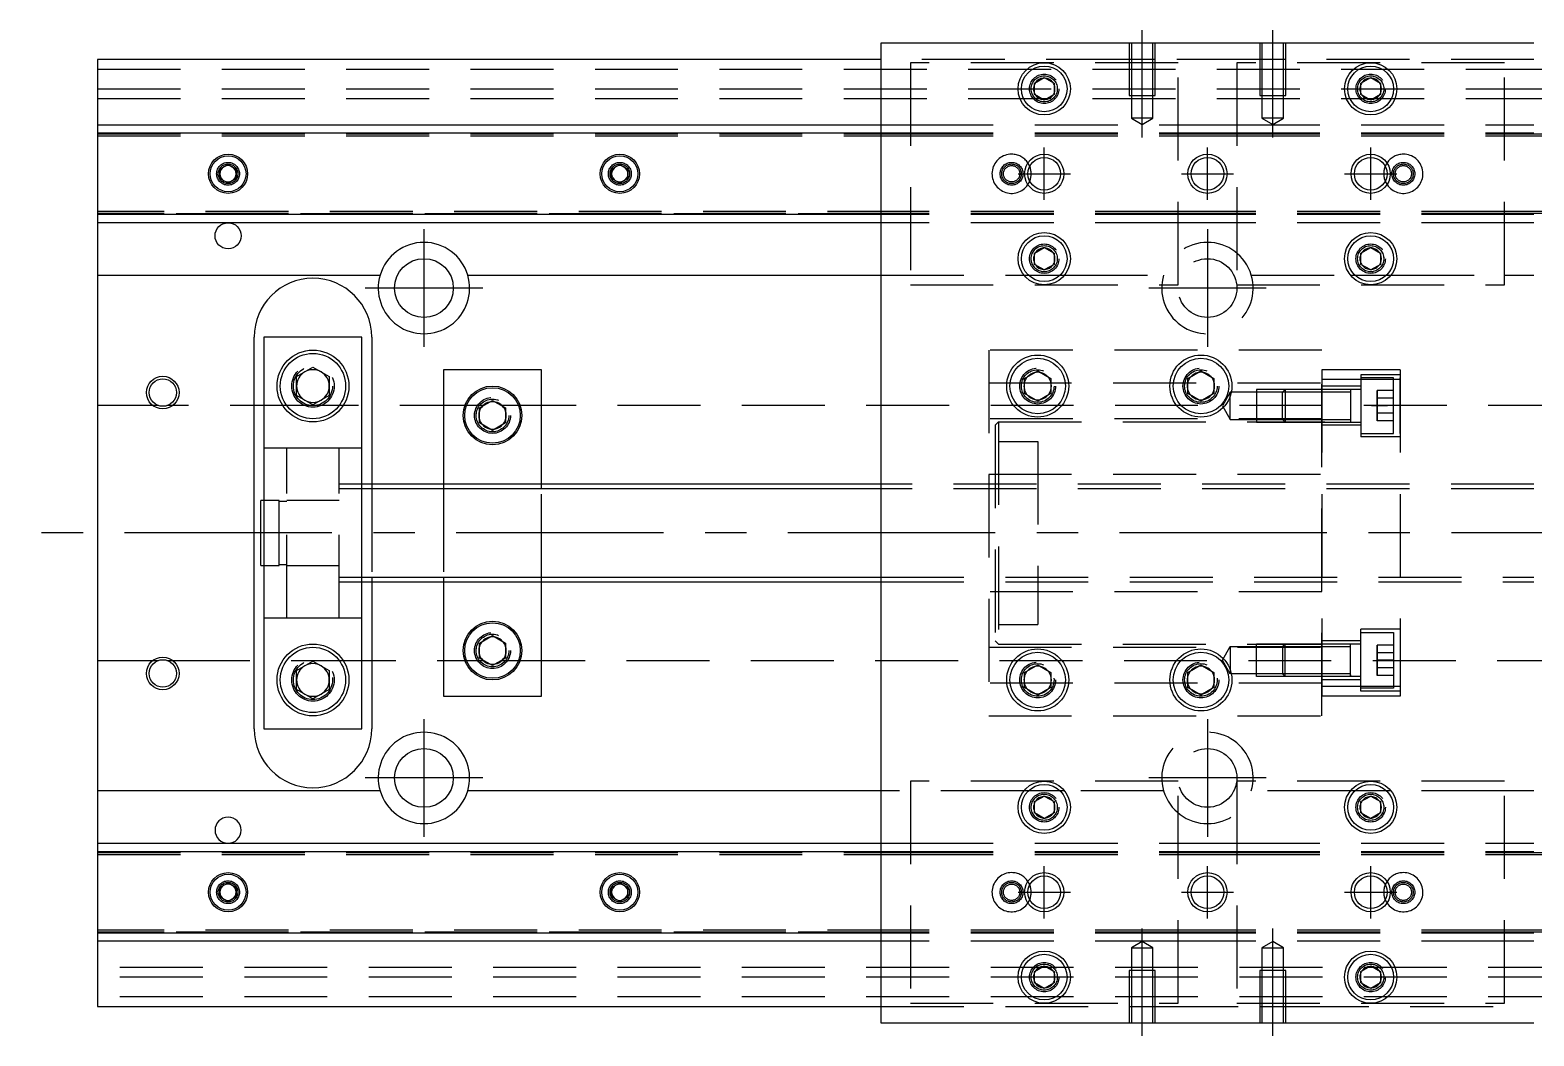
# Model space of a CAD drawing. Extents: x -10 to 548, y -253 to 77.
# Drawn here: x -10.3 to 220, y -77 to 77 of the extents above; entities that cross this region are included whole.
import ezdxf

# ---------------------------------------------------------------- set-up
doc = ezdxf.new("R2010")
doc.units = 0
doc.linetypes.add('CENTER', pattern=[50.8, 31.75, -6.35, 6.35, -6.35])
doc.linetypes.add('DASHED', pattern=[19.05, 12.7, -6.35])
doc.layers.get('0').update_dxf_attribs({"linetype": 'CONTINUOUS'})
doc.layers.add('CENTER', color=1, linetype='CENTER')

msp = doc.modelspace()

# ---------------------------------------------------------------- linework, layer by layer
at = {"color": 7, "linetype": 'CONTINUOUS'}
for p, q in [((120, 75), (120, -75)), ((220, 75), (120, 75)), ((0, 72.5), (0, 62.5)), ((120, 72.5), (0, 72.5)), ((143.5, 68.866026), (145, 69.73205)), ((145, 69.73205), (146.5, 68.866026)), ((193.5, 68.866026), (195, 69.73205)), ((195, 69.73205), (196.5, 68.866026)), ((143.5, 67.133974), (143.5, 68.866026)), ((145, 66.26795), (143.5, 67.133974)), ((146.5, 67.133974), (145, 66.26795)), ((146.5, 68.866026), (146.5, 67.133974)), ((193.5, 67.133974), (193.5, 68.866026)), ((195, 66.26795), (193.5, 67.133974)), ((196.5, 67.133974), (195, 66.26795)), ((196.5, 68.866026), (196.5, 67.133974)), ((0, 62.5), (120, 62.5)), ((0, 62.5), (0, 61.247728)), ((0, 61.247728), (120, 61.247728)), ((0, 61.247728), (0, 48.752272)), ((18.75, 55.721688), (20, 56.443376)), ((18.75, 54.278312), (18.75, 55.721688)), ((20, 56.443376), (21.25, 55.721688)), ((21.25, 55.721688), (21.25, 54.278312)), ((78.75, 55.721688), (80, 56.443376)), ((78.75, 54.278312), (78.75, 55.721688)), ((80, 56.443376), (81.25, 55.721688)), ((81.25, 55.721688), (81.25, 54.278312)), ((20, 53.556624), (18.75, 54.278312)), ((21.25, 54.278312), (20, 53.556624)), ((80, 53.556624), (78.75, 54.278312)), ((81.25, 54.278312), (80, 53.556624)), ((120, 48.752272), (0, 48.752272)), ((0, 48.752272), (0, 47.5)), ((120, 47.5), (0, 47.5)), ((0, 47.5), (0, 39.5)), ((143.5, 42.866026), (145, 43.73205)), ((143.5, 41.133974), (143.5, 42.866026)), ((145, 43.73205), (146.5, 42.866026)), ((146.5, 42.866026), (146.5, 41.133974)), ((193.5, 42.866026), (195, 43.73205)), ((193.5, 41.133974), (193.5, 42.866026)), ((195, 43.73205), (196.5, 42.866026)), ((196.5, 42.866026), (196.5, 41.133974)), ((0, 39.5), (43.291796, 39.5)), ((0, 39.5), (0, -39.5)), ((56.708204, 39.5), (120, 39.5)), ((145, 40.26795), (143.5, 41.133974)), ((146.5, 41.133974), (145, 40.26795)), ((195, 40.26795), (193.5, 41.133974)), ((196.5, 41.133974), (195, 40.26795)), ((24, -30), (24, 30)), ((40.5, 30), (25.5, 30)), ((25.5, 30), (25.5, -30)), ((40.5, -30), (40.5, 30)), ((42, 30), (42, 7.5)), ((30.5, 23.943376), (33, 25.386752)), ((33, 25.386752), (35.5, 23.943376)), ((30.5, 21.056624), (30.5, 23.943376)), ((35.5, 23.943376), (35.5, 21.056624)), ((68, 25), (53, 25)), ((53, 25), (53, 7.5)), ((68, 7.5), (68, 25)), ((142, 23.6547), (144, 24.809402)), ((142, 21.3453), (142, 23.6547)), ((144, 24.809402), (146, 23.6547)), ((146, 23.6547), (146, 21.3453)), ((167, 23.6547), (169, 24.809402)), ((167, 21.3453), (167, 23.6547)), ((169, 24.809402), (171, 23.6547)), ((171, 23.6547), (171, 21.3453)), ((33, 19.613248), (30.5, 21.056624)), ((35.5, 21.056624), (33, 19.613248)), ((144, 20.190598), (142, 21.3453)), ((146, 21.3453), (144, 20.190598)), ((169, 20.190598), (167, 21.3453)), ((171, 21.3453), (169, 20.190598)), ((58.5, 19.1547), (60.5, 20.309402)), ((58.5, 16.8453), (58.5, 19.1547)), ((60.5, 20.309402), (62.5, 19.1547)), ((62.5, 19.1547), (62.5, 16.8453)), ((60.5, 15.690598), (58.5, 16.8453)), ((62.5, 16.8453), (60.5, 15.690598)), ((120, 7.5), (40.5, 7.5)), ((25, -5), (25, 5)), ((25.5, 5), (25, 5)), ((25, -5), (25.5, -5)), ((40.5, -7.5), (120, -7.5)), ((42, -7.5), (42, -30)), ((53, -7.5), (53, -25)), ((68, -25), (68, -7.5)), ((58.5, -16.8453), (60.5, -15.690598)), ((60.5, -15.690598), (62.5, -16.8453)), ((58.5, -19.1547), (58.5, -16.8453)), ((62.5, -16.8453), (62.5, -19.1547)), ((30.5, -21.056624), (33, -19.613248)), ((33, -19.613248), (35.5, -21.056624)), ((60.5, -20.309402), (58.5, -19.1547)), ((62.5, -19.1547), (60.5, -20.309402)), ((142, -21.3453), (144, -20.190598)), ((144, -20.190598), (146, -21.3453)), ((167, -21.3453), (169, -20.190598)), ((169, -20.190598), (171, -21.3453)), ((30.5, -23.943376), (30.5, -21.056624)), ((35.5, -21.056624), (35.5, -23.943376)), ((142, -23.6547), (142, -21.3453)), ((146, -21.3453), (146, -23.6547)), ((167, -23.6547), (167, -21.3453)), ((171, -21.3453), (171, -23.6547)), ((33, -25.386752), (30.5, -23.943376)), ((35.5, -23.943376), (33, -25.386752)), ((53, -25), (68, -25)), ((144, -24.809402), (142, -23.6547)), ((146, -23.6547), (144, -24.809402)), ((169, -24.809402), (167, -23.6547)), ((171, -23.6547), (169, -24.809402)), ((25.5, -30), (40.5, -30)), ((0, -39.5), (0, -47.5)), ((43.291796, -39.5), (0, -39.5)), ((120, -39.5), (56.708204, -39.5)), ((143.5, -41.133974), (145, -40.26795)), ((143.5, -42.866026), (143.5, -41.133974)), ((145, -40.26795), (146.5, -41.133974)), ((146.5, -41.133974), (146.5, -42.866026)), ((193.5, -41.133974), (195, -40.26795)), ((193.5, -42.866026), (193.5, -41.133974)), ((195, -40.26795), (196.5, -41.133974)), ((196.5, -41.133974), (196.5, -42.866026)), ((145, -43.73205), (143.5, -42.866026)), ((146.5, -42.866026), (145, -43.73205)), ((195, -43.73205), (193.5, -42.866026)), ((196.5, -42.866026), (195, -43.73205)), ((0, -47.5), (120, -47.5)), ((0, -47.5), (0, -48.752272)), ((0, -48.752272), (0, -61.247728)), ((0, -48.752272), (120, -48.752272)), ((18.75, -54.278312), (20, -53.556624)), ((18.75, -55.721688), (18.75, -54.278312)), ((20, -53.556624), (21.25, -54.278312)), ((21.25, -54.278312), (21.25, -55.721688)), ((78.75, -54.278312), (80, -53.556624)), ((78.75, -55.721688), (78.75, -54.278312)), ((80, -53.556624), (81.25, -54.278312)), ((81.25, -54.278312), (81.25, -55.721688)), ((20, -56.443376), (18.75, -55.721688)), ((21.25, -55.721688), (20, -56.443376)), ((80, -56.443376), (78.75, -55.721688)), ((81.25, -55.721688), (80, -56.443376)), ((120, -61.247728), (0, -61.247728)), ((0, -61.247728), (0, -62.5)), ((120, -62.5), (0, -62.5)), ((0, -62.5), (0, -72.5)), ((143.5, -67.133974), (145, -66.26795)), ((145, -66.26795), (146.5, -67.133974)), ((193.5, -67.133974), (195, -66.26795)), ((195, -66.26795), (196.5, -67.133974)), ((143.5, -68.866026), (143.5, -67.133974)), ((145, -69.73205), (143.5, -68.866026)), ((146.5, -68.866026), (145, -69.73205)), ((146.5, -67.133974), (146.5, -68.866026)), ((193.5, -68.866026), (193.5, -67.133974)), ((195, -69.73205), (193.5, -68.866026)), ((196.5, -68.866026), (195, -69.73205)), ((196.5, -67.133974), (196.5, -68.866026)), ((0, -72.5), (120, -72.5)), ((120, -75), (220, -75))]:
    msp.add_line(p, q, dxfattribs=at)
at = {"color": 3, "linetype": 'DASHED'}
for p, q in [((158.000006, 75), (158.000006, 67)), ((158.35, 75), (158.35, 67)), ((161.65, 67), (161.65, 75)), ((161.999994, 67), (161.999994, 75)), ((178.000006, 75), (178.000006, 67)), ((178.35, 75), (178.35, 67)), ((181.65, 67), (181.65, 75)), ((181.999994, 67), (181.999994, 75)), ((158.000006, 72.5), (120, 72.5)), ((165.5, 72), (124.5, 72)), ((124.5, 72), (124.5, 38)), ((161.999994, 72.5), (158.000006, 72.5)), ((178.000006, 72.5), (161.999994, 72.5)), ((165.5, 38), (165.5, 72)), ((215.5, 72), (174.5, 72)), ((174.5, 72), (174.5, 38)), ((181.999994, 72.5), (178.000006, 72.5)), ((220, 72.5), (181.999994, 72.5)), ((215.5, 38), (215.5, 72)), ((0, 71), (340, 71)), ((0, 68), (340, 68)), ((146.973226, 68.326156), (147, 68)), ((158.000006, 67), (161.999994, 67)), ((158.35, 67), (158.35, 63.5)), ((161.65, 63.5), (161.65, 67)), ((178.000006, 67), (181.999994, 67)), ((178.35, 67), (178.35, 63.5)), ((181.65, 63.5), (181.65, 67)), ((193, 68), (193.023172, 68.30356)), ((0, 66.5), (340, 66.5)), ((120, 62.5), (124.5, 62.5)), ((124.5, 62.5), (165.5, 62.5)), ((161.65, 63.5), (158.35, 63.5)), ((158.35, 63.5), (160, 62.547372)), ((160, 62.547372), (161.65, 63.5)), ((165.5, 62.5), (174.5, 62.5)), ((174.5, 62.5), (215.5, 62.5)), ((181.65, 63.5), (178.35, 63.5)), ((178.35, 63.5), (180, 62.547372)), ((180, 62.547372), (181.65, 63.5)), ((215.5, 62.5), (220, 62.5)), ((0, 61.1147), (120, 61.1147)), ((0, 61.1), (124.5, 61.1)), ((0, 60.8), (124.5, 60.8)), ((120, 61.247728), (124.5, 61.247728)), ((120, 61.1147), (124.5, 61.1147)), ((124.5, 61.247728), (165.5, 61.247728)), ((124.5, 61.1147), (165.5, 61.1147)), ((124.5, 61.1), (165.5, 61.1)), ((124.5, 60.8), (165.5, 60.8)), ((165.5, 61.247728), (174.5, 61.247728)), ((165.5, 61.1147), (174.5, 61.1147)), ((165.5, 61.1), (174.5, 61.1)), ((165.5, 60.8), (174.5, 60.8)), ((174.5, 61.247728), (215.5, 61.247728)), ((174.5, 61.1147), (215.5, 61.1147)), ((174.5, 61.1), (215.5, 61.1)), ((174.5, 60.8), (215.5, 60.8)), ((215.5, 61.247728), (220, 61.247728)), ((215.5, 61.1147), (220, 61.1147)), ((215.5, 61.1), (340, 61.1)), ((215.5, 60.8), (340, 60.8)), ((21.477374, 55.25955), (21.5, 55)), ((81.477374, 55.25955), (81.5, 55)), ((124.5, 49.2), (0, 49.2)), ((124.5, 48.9), (0, 48.9)), ((120, 48.8853), (0, 48.8853)), ((124.5, 48.8853), (120, 48.8853)), ((124.5, 48.752272), (120, 48.752272)), ((165.5, 49.2), (124.5, 49.2)), ((165.5, 48.9), (124.5, 48.9)), ((165.5, 48.8853), (124.5, 48.8853)), ((165.5, 48.752272), (124.5, 48.752272)), ((174.5, 49.2), (165.5, 49.2)), ((174.5, 48.9), (165.5, 48.9)), ((174.5, 48.8853), (165.5, 48.8853)), ((174.5, 48.752272), (165.5, 48.752272)), ((215.5, 49.2), (174.5, 49.2)), ((215.5, 48.9), (174.5, 48.9)), ((215.5, 48.8853), (174.5, 48.8853)), ((215.5, 48.752272), (174.5, 48.752272)), ((340, 49.2), (215.5, 49.2)), ((340, 48.9), (215.5, 48.9)), ((220, 48.8853), (215.5, 48.8853)), ((220, 48.752272), (215.5, 48.752272)), ((124.5, 47.5), (120, 47.5)), ((165.5, 47.5), (124.5, 47.5)), ((174.5, 47.5), (165.5, 47.5)), ((215.5, 47.5), (174.5, 47.5)), ((220, 47.5), (215.5, 47.5)), ((146.973226, 42.326156), (147, 42)), ((196.973226, 42.326156), (197, 42)), ((120, 39.5), (141.877502, 39.5)), ((141.877502, 39.5), (142.55051, 39.5)), ((142.55051, 39.5), (147.44949, 39.5)), ((147.44949, 39.5), (148.122498, 39.5)), ((148.122498, 39.5), (163.291796, 39.5)), ((176.708204, 39.5), (191.877502, 39.5)), ((191.877502, 39.5), (192.55051, 39.5)), ((192.55051, 39.5), (197.44949, 39.5)), ((197.44949, 39.5), (198.122498, 39.5)), ((198.122498, 39.5), (215.5, 39.5)), ((215.5, 39.5), (220, 39.5)), ((124.5, 38), (165.5, 38)), ((174.5, 38), (215.5, 38)), ((136.5, 28), (136.5, -28)), ((187.5, 28), (136.5, 28)), ((187.5, -28), (187.5, 28)), ((187.5, 25), (187.5, -25)), ((199.5, 25), (187.5, 25)), ((199.5, 23.49468), (187.5, 23.49468)), ((193.5, 24.235572), (193.5, 14.735572)), ((199.5, 24.235572), (193.5, 24.235572)), ((198.5, 23.735571), (193.5, 23.735571)), ((198.5, 15.235572), (198.5, 23.735572)), ((199.5, 25), (199.5, -25)), ((199.5, 15.235571), (199.5, 23.735571)), ((30, 22.5), (30.020026, 22.846056)), ((136.5, 23), (187.5, 23)), ((141.5, 22.5), (141.512884, 22.753488)), ((166.5, 22.5), (166.52689, 22.865682)), ((173.500001, 21.585571), (172.287565, 19.485571)), ((179.4, 21.585571), (173.5, 21.585571)), ((173.500001, 17.385571), (173.500001, 21.585571)), ((182.4, 21.985565), (177.5, 21.985565)), ((177.5, 21.971141), (177.5, 16.985576)), ((182, 21.585571), (179.4, 21.585571)), ((181.9, 21.985571), (181.5, 21.585571)), ((181.5, 17.385571), (181.5, 21.585571)), ((181.9, 21.985571), (181.9, 16.985571)), ((191.9, 21.585571), (182, 21.585571)), ((193.5, 21.985565), (182.4, 21.985565)), ((193.5, 22.485571), (187.5, 22.485571)), ((191.9, 21.985571), (191.9, 16.985571)), ((196, 20.640272), (196, 21.794972)), ((196, 21.794972), (196, 20.640272)), ((198.5, 21.794972), (196, 21.794972)), ((9.359688, 19.5), (0, 19.5)), ((33, 19.5), (10.640312, 19.5)), ((59.030306, 19.5), (33, 19.5)), ((340, 19.5), (61.969694, 19.5)), ((172.287565, 19.485571), (173.500001, 17.385571)), ((197.6, 19.485572), (195.1, 19.485572)), ((198.5, 20.640272), (196, 20.640272)), ((196, 18.330872), (196, 20.640272)), ((196, 20.640272), (196, 18.330872)), ((58, 18), (58.034018, 18.411016)), ((187.5, 17.5), (136.5, 17.5)), ((137.5, 16.5), (138, 17)), ((137.5, 16.5), (137.5, -16.5)), ((138, 17), (188, 17)), ((138, 17), (138, -17)), ((173.500001, 17.385571), (179.4, 17.385571)), ((177.5, 16.985575), (182.4, 16.985575)), ((179.4, 17.385571), (182, 17.385571)), ((181.5, 17.385571), (181.9, 16.985571)), ((182, 17.385571), (191.9, 17.385571)), ((182.4, 16.985575), (193.5, 16.985575)), ((193.5, 16.485571), (187.5, 16.485571)), ((198.5, 18.330872), (196, 18.330872)), ((196, 17.17617), (196, 18.330872)), ((196, 18.330872), (196, 17.17617)), ((198.5, 17.17617), (196, 17.17617)), ((138, 14), (144, 14)), ((144, 14), (144, -14)), ((193.5, 15.235572), (198.5, 15.235572)), ((199.5, 14.735572), (193.5, 14.735572)), ((29, 13), (25.5, 13)), ((29, -13), (29, 13)), ((37, 13), (29, 13)), ((37, -13), (37, 13)), ((40.5, 13), (37, 13)), ((40.5, 7.5), (37, 7.5)), ((42, 7.5), (42, 6.75)), ((53, 7.5), (53, 6.75)), ((68, 6.75), (68, 7.5)), ((220, 7.5), (120, 7.5)), ((136.5, 9), (187.5, 9)), ((27.85, 5), (25.5, 5)), ((27.85, -5), (27.85, 5)), ((29, 4.8), (27.85, 4.8)), ((37, 5), (29, 5)), ((40.5, 6.75), (37, 6.75)), ((42, 6.75), (42, -6.75)), ((53, 6.75), (53, -6.75)), ((68, -6.75), (68, 6.75)), ((220, 6.75), (120, 6.75)), ((25.5, -5), (27.85, -5)), ((27.85, -4.8), (29, -4.8)), ((29, -5), (37, -5)), ((37, -6.75), (40.5, -6.75)), ((42, -6.75), (42, -7.5)), ((53, -6.75), (53, -7.5)), ((68, -7.5), (68, -6.75)), ((120, -6.75), (220, -6.75)), ((37, -7.5), (40.5, -7.5)), ((120, -7.5), (220, -7.5)), ((187.5, -9), (136.5, -9)), ((25.5, -13), (29, -13)), ((29, -13), (37, -13)), ((37, -13), (40.5, -13)), ((138, -14), (144, -14)), ((193.5, -24.235572), (193.5, -14.735572)), ((199.5, -14.735572), (193.5, -14.735572)), ((193.5, -15.235571), (198.5, -15.235571)), ((198.5, -15.235571), (198.5, -23.735571)), ((58, -18), (58.034018, -17.588984)), ((136.5, -17.5), (187.5, -17.5)), ((138, -17), (137.5, -16.5)), ((138, -17), (187.5, -17)), ((172.287565, -19.485571), (173.500001, -17.385571)), ((173.500001, -17.385571), (173.500001, -21.585571)), ((173.500001, -17.385571), (179.4, -17.385571)), ((177.5, -21.985566), (177.5, -16.985575)), ((177.5, -16.985575), (182.4, -16.985575)), ((179.4, -17.385571), (182, -17.385571)), ((181.499979, -17.385571), (181.899979, -16.985571)), ((181.499979, -17.385571), (181.499979, -21.585571)), ((181.899979, -21.985571), (181.899979, -16.985571)), ((182, -17.385571), (191.9, -17.385572)), ((182.4, -16.985575), (193.5, -16.985575)), ((193.5, -16.485572), (187.5, -16.485572)), ((191.9, -21.985571), (191.9, -16.985571)), ((196, -18.330872), (196, -17.17617)), ((196, -17.17617), (196, -18.330872)), ((198.5, -17.17617), (196, -17.17617)), ((198.5, -18.330872), (196, -18.330872)), ((196, -20.640272), (196, -18.330872)), ((196, -18.330872), (196, -20.640272)), ((0, -19.5), (9.359688, -19.5)), ((10.640312, -19.5), (33, -19.5)), ((33, -19.5), (59.030306, -19.5)), ((61.969694, -19.5), (340, -19.5)), ((173.500001, -21.585571), (172.287565, -19.485571)), ((198.5, -19.485571), (196, -19.485571)), ((198.5, -20.640272), (196, -20.640272)), ((196, -21.794972), (196, -20.640272)), ((196, -20.640272), (196, -21.794972)), ((35.977798, -22.135694), (36, -22.5)), ((187.5, -23), (136.5, -23)), ((146.483582, -22.213962), (146.5, -22.5)), ((171.483582, -22.213962), (171.5, -22.5)), ((179.4, -21.585571), (173.66115, -21.585571)), ((182.4, -21.985565), (177.5, -21.985565)), ((182, -21.585571), (179.4, -21.585571)), ((181.899979, -21.985571), (181.499979, -21.585571)), ((191.9, -21.585571), (182, -21.585571)), ((193.5, -21.985565), (182.4, -21.985565)), ((193.5, -22.485572), (187.5, -22.485572)), ((191.9, -21.728173), (191.9, -21.985571)), ((198.5, -21.794972), (196, -21.794972)), ((199.5, -23.49468), (187.5, -23.49468)), ((199.5, -25), (187.5, -25)), ((198.5, -23.735571), (193.5, -23.735571)), ((199.5, -24.235572), (193.5, -24.235572)), ((136.5, -28), (187.5, -28)), ((124.5, -38), (124.5, -72)), ((165.5, -38), (124.5, -38)), ((165.5, -72), (165.5, -38)), ((174.5, -38), (174.5, -72)), ((215.5, -38), (174.5, -38)), ((215.5, -72), (215.5, -38)), ((141.877502, -39.5), (120, -39.5)), ((142.55051, -39.5), (141.877502, -39.5)), ((147.44949, -39.5), (142.55051, -39.5)), ((148.122498, -39.5), (147.44949, -39.5)), ((163.291796, -39.5), (148.122498, -39.5)), ((191.877502, -39.5), (176.708204, -39.5)), ((192.55051, -39.5), (191.877502, -39.5)), ((197.44949, -39.5), (192.55051, -39.5)), ((198.122498, -39.5), (197.44949, -39.5)), ((215.5, -39.5), (198.122498, -39.5)), ((220, -39.5), (215.5, -39.5)), ((146.973226, -41.673844), (147, -42)), ((193, -42), (193.030168, -41.653934)), ((120, -47.5), (124.5, -47.5)), ((124.5, -47.5), (165.5, -47.5)), ((165.5, -47.5), (174.5, -47.5)), ((174.5, -47.5), (215.5, -47.5)), ((215.5, -47.5), (220, -47.5)), ((0, -48.8853), (120, -48.8853)), ((0, -48.9), (124.5, -48.9)), ((0, -49.2), (124.5, -49.2)), ((120, -48.752272), (124.5, -48.752272)), ((120, -48.8853), (124.5, -48.8853)), ((124.5, -48.752272), (165.5, -48.752272)), ((124.5, -48.8853), (165.5, -48.8853)), ((124.5, -48.9), (165.5, -48.9)), ((124.5, -49.2), (165.5, -49.2)), ((165.5, -48.752272), (174.5, -48.752272)), ((165.5, -48.8853), (174.5, -48.8853)), ((165.5, -48.9), (174.5, -48.9)), ((165.5, -49.2), (174.5, -49.2)), ((174.5, -48.752272), (215.5, -48.752272)), ((174.5, -48.8853), (215.5, -48.8853)), ((174.5, -48.9), (215.5, -48.9)), ((174.5, -49.2), (215.5, -49.2)), ((215.5, -48.752272), (220, -48.752272)), ((215.5, -48.8853), (220, -48.8853)), ((215.5, -48.9), (340, -48.9)), ((215.5, -49.2), (340, -49.2)), ((21.477374, -54.74045), (21.5, -55)), ((78.5, -55), (78.52041, -54.75339)), ((124.5, -60.8), (0, -60.8)), ((124.5, -61.1), (0, -61.1)), ((120, -61.1147), (0, -61.1147)), ((124.5, -61.1147), (120, -61.1147)), ((124.5, -61.247728), (120, -61.247728)), ((165.5, -60.8), (124.5, -60.8)), ((165.5, -61.1), (124.5, -61.1)), ((165.5, -61.1147), (124.5, -61.1147)), ((165.5, -61.247728), (124.5, -61.247728)), ((174.5, -60.8), (165.5, -60.8)), ((174.5, -61.1), (165.5, -61.1)), ((174.5, -61.1147), (165.5, -61.1147)), ((174.5, -61.247728), (165.5, -61.247728)), ((215.5, -60.8), (174.5, -60.8)), ((215.5, -61.1), (174.5, -61.1)), ((215.5, -61.1147), (174.5, -61.1147)), ((215.5, -61.247728), (174.5, -61.247728)), ((340, -60.8), (215.5, -60.8)), ((340, -61.1), (215.5, -61.1)), ((220, -61.1147), (215.5, -61.1147)), ((220, -61.247728), (215.5, -61.247728)), ((124.5, -62.5), (120, -62.5)), ((165.5, -62.5), (124.5, -62.5)), ((160, -62.547372), (158.35, -63.5)), ((158.35, -63.5), (160, -63.5)), ((158.35, -63.5), (158.35, -67)), ((161.65, -63.5), (160, -62.547372)), ((160, -63.5), (161.65, -63.5)), ((161.65, -67), (161.65, -63.5)), ((174.5, -62.5), (165.5, -62.5)), ((215.5, -62.5), (174.5, -62.5)), ((180, -62.547372), (178.35, -63.5)), ((178.35, -63.5), (180, -63.5)), ((178.35, -63.5), (178.35, -67)), ((181.65, -63.5), (180, -62.547372)), ((180, -63.5), (181.65, -63.5)), ((181.65, -67), (181.65, -63.5)), ((220, -62.5), (215.5, -62.5)), ((340, -66.5), (0, -66.5)), ((340, -68), (0, -68)), ((143, -68), (143.023172, -67.69644)), ((161.999994, -67), (158.000006, -67)), ((158.000006, -67), (158.000006, -75)), ((158.35, -67), (158.35, -75)), ((161.65, -75), (161.65, -67)), ((161.999994, -75), (161.999994, -67)), ((181.999994, -67), (178.000006, -67)), ((178.000006, -67), (178.000006, -75)), ((178.35, -67), (178.35, -75)), ((181.65, -75), (181.65, -67)), ((181.999994, -75), (181.999994, -67)), ((193, -68), (193.023172, -67.69644)), ((340, -71), (0, -71)), ((120, -72.5), (158.000006, -72.5)), ((124.5, -72), (165.5, -72)), ((158.000006, -72.5), (161.999994, -72.5)), ((161.999994, -72.5), (178.000006, -72.5)), ((174.5, -72), (215.5, -72)), ((178.000006, -72.5), (181.999994, -72.5)), ((181.999994, -72.5), (220, -72.5))]:
    msp.add_line(p, q, dxfattribs=at)
at = {"color": 3, "linetype": 'CONTINUOUS'}
for p, q in [((120, 6.75), (40.5, 6.75)), ((40.5, -6.75), (120, -6.75))]:
    msp.add_line(p, q, dxfattribs=at)
at = {"color": 7, "linetype": 'CONTINUOUS'}
for centre, radius in [((145, 68), 4), ((145, 68), 3.5), ((195, 68), 4), ((195, 68), 3.5), ((20, 55), 3), ((20, 55), 2.75), ((80, 55), 3), ((80, 55), 2.75), ((170, 55), 3), ((145, 55), 2.5), ((170, 55), 2.5), ((195, 55), 2.5), ((20, 45.5), 2), ((145, 42), 4), ((145, 42), 3.5), ((195, 42), 4), ((195, 42), 3.5), ((50, 37.5), 4.5), ((33, 22.5), 5.5), ((33, 22.5), 5), ((144, 22.5), 4.75), ((144, 22.5), 4.25), ((169, 22.5), 4.75), ((169, 22.5), 4.25), ((10, 21.5), 2.1), ((60.5, 18), 4.5), ((60.5, 18), 4.25), ((60.5, -18), 4.5), ((60.5, -18), 4.25), ((33, -22.5), 5.5), ((33, -22.5), 5), ((144, -22.5), 4.75), ((144, -22.5), 4.25), ((169, -22.5), 4.75), ((169, -22.5), 4.25), ((10, -21.5), 2.1), ((50, -37.5), 4.5), ((145, -42), 4), ((145, -42), 3.5), ((195, -42), 4), ((195, -42), 3.5), ((20, -55), 3), ((20, -55), 2.75), ((80, -55), 3), ((80, -55), 2.75), ((145, -55), 2.5), ((170, -55), 3), ((170, -55), 2.5), ((195, -55), 2.5), ((145, -68), 4), ((195, -68), 4), ((145, -68), 3.5), ((195, -68), 3.5)]:
    msp.add_circle(centre, radius, dxfattribs=at)
at = {"color": 3, "linetype": 'DASHED'}
for centre, radius in [((145, 68), 2.25), ((145, 68), 2), ((195, 68), 2.25), ((195, 68), 2), ((20, 55), 1.75), ((20, 55), 1.5), ((80, 55), 1.75), ((80, 55), 1.5), ((140, 55), 1.75), ((140, 55), 1.5), ((140, 55), 1.25), ((200, 55), 1.75), ((200, 55), 1.5), ((200, 55), 1.25), ((145, 42), 2.25), ((145, 42), 2), ((195, 42), 2.25), ((195, 42), 2), ((170, 37.5), 4.5), ((33, 22.5), 3.25), ((33, 22.5), 3), ((144, 22.5), 2.75), ((144, 22.5), 2.5), ((169, 22.5), 2.75), ((169, 22.5), 2.5), ((60.5, 18), 2.75), ((60.5, 18), 2.5), ((60.5, -18), 2.75), ((60.5, -18), 2.5), ((33, -22.5), 3.25), ((33, -22.5), 3), ((144, -22.5), 2.75), ((144, -22.5), 2.5), ((169, -22.5), 2.75), ((169, -22.5), 2.5), ((170, -37.5), 4.5), ((145, -42), 2.25), ((145, -42), 2), ((195, -42), 2.25), ((195, -42), 2), ((20, -55), 1.75), ((20, -55), 1.5), ((80, -55), 1.75), ((80, -55), 1.5), ((140, -55), 1.75), ((140, -55), 1.5), ((140, -55), 1.25), ((200, -55), 1.75), ((200, -55), 1.5), ((200, -55), 1.25), ((145, -68), 2.25), ((145, -68), 2), ((195, -68), 2.25), ((195, -68), 2)]:
    msp.add_circle(centre, radius, dxfattribs=at)
at = {"color": 3, "linetype": 'CONTINUOUS'}
for centre, radius in [((145, 55), 3), ((195, 55), 3), ((10, 21.5), 2.5), ((10, -21.5), 2.5), ((145, -55), 3), ((195, -55), 3)]:
    msp.add_circle(centre, radius, dxfattribs=at)
at = {"color": 7, "linetype": 'CONTINUOUS'}
for centre, radius, start, end in [((145, 68), 1.65, 95.380023, 144.619977), ((145, 68), 1.65, 84.619977, 95.380023), ((145, 68), 1.65, 35.380023, 84.619977), ((195, 68), 1.65, 95.380023, 144.619977), ((195, 68), 1.65, 84.619977, 95.380023), ((195, 68), 1.65, 35.380023, 84.619977), ((145, 68), 1.65, 155.380023, 180), ((145, 68), 1.65, 180, 204.619977), ((145, 68), 1.65, 144.619977, 155.380023), ((145, 68), 1.65, 204.619977, 215.380023), ((145, 68), 1.65, 215.380023, 264.619977), ((145, 68), 1.65, 275.380023, 324.619977), ((145, 68), 1.65, 24.619977, 35.380023), ((145, 68), 1.65, 324.619977, 335.380023), ((145, 68), 1.65, 335.380023, 24.619977), ((195, 68), 1.65, 155.380023, 180), ((195, 68), 1.65, 180, 204.619977), ((195, 68), 1.65, 144.619977, 155.380023), ((195, 68), 1.65, 204.619977, 215.380023), ((195, 68), 1.65, 215.380023, 264.619977), ((195, 68), 1.65, 275.380023, 324.619977), ((195, 68), 1.65, 24.619977, 35.380023), ((195, 68), 1.65, 324.619977, 335.380023), ((195, 68), 1.65, 335.380023, 24.619977), ((145, 68), 1.65, 264.619977, 275.380023), ((195, 68), 1.65, 264.619977, 275.380023), ((20, 55), 1.25, 120, 180), ((20, 55), 1.25, 60, 120), ((20, 55), 1.25, 0, 60), ((80, 55), 1.25, 120, 180), ((80, 55), 1.25, 60, 120), ((80, 55), 1.25, 0, 60), ((20, 55), 1.25, 180, 240), ((20, 55), 1.25, 240, 300), ((20, 55), 1.25, 300, 0), ((80, 55), 1.25, 180, 240), ((80, 55), 1.25, 240, 300), ((80, 55), 1.25, 300, 0), ((50, 37.5), 7, 16.60155, 163.39845), ((145, 42), 1.65, 155.380023, 180), ((145, 42), 1.65, 180, 204.619977), ((145, 42), 1.65, 144.619977, 155.380023), ((145, 42), 1.65, 95.380023, 144.619977), ((145, 42), 1.65, 84.619977, 95.380023), ((145, 42), 1.65, 35.380023, 84.619977), ((145, 42), 1.65, 24.619977, 35.380023), ((145, 42), 1.65, 335.380023, 24.619977), ((195, 42), 1.65, 155.380023, 180), ((195, 42), 1.65, 180, 204.619977), ((195, 42), 1.65, 144.619977, 155.380023), ((195, 42), 1.65, 95.380023, 144.619977), ((195, 42), 1.65, 84.619977, 95.380023), ((195, 42), 1.65, 35.380023, 84.619977), ((195, 42), 1.65, 24.619977, 35.380023), ((195, 42), 1.65, 335.380023, 24.619977), ((50, 37.5), 7, 163.39845, 16.60155), ((145, 42), 1.65, 204.619977, 215.380023), ((145, 42), 1.65, 215.380023, 264.619977), ((145, 42), 1.65, 264.619977, 275.380023), ((145, 42), 1.65, 275.380023, 324.619977), ((145, 42), 1.65, 324.619977, 335.380023), ((195, 42), 1.65, 204.619977, 215.380023), ((195, 42), 1.65, 215.380023, 264.619977), ((195, 42), 1.65, 264.619977, 275.380023), ((195, 42), 1.65, 275.380023, 324.619977), ((195, 42), 1.65, 324.619977, 335.380023), ((33, 30), 9, 90, 180), ((33, 30), 9, 0, 90), ((33, 22.5), 2.5, 120, 180), ((33, 22.5), 2.5, 60, 120), ((33, 22.5), 2.5, 0, 60), ((144, 22.5), 2.1, 162.24721, 180), ((144, 22.5), 2.1, 137.75279, 162.24721), ((144, 22.5), 2.1, 102.24721, 137.75279), ((144, 22.5), 2.1, 77.75279, 102.24721), ((144, 22.5), 2.1, 42.24721, 77.75279), ((144, 22.5), 2.1, 17.75279, 42.24721), ((144, 22.5), 2.1, 342.24721, 17.75279), ((169, 22.5), 2.1, 162.24721, 180), ((169, 22.5), 2.1, 137.75279, 162.24721), ((169, 22.5), 2.1, 102.24721, 137.75279), ((169, 22.5), 2.1, 77.75279, 102.24721), ((169, 22.5), 2.1, 42.24721, 77.75279), ((169, 22.5), 2.1, 17.75279, 42.24721), ((169, 22.5), 2.1, 342.24721, 17.75279), ((33, 22.5), 2.5, 180, 240), ((33, 22.5), 2.5, 300, 0), ((144, 22.5), 2.1, 180, 197.75279), ((144, 22.5), 2.1, 197.75279, 222.24721), ((144, 22.5), 2.1, 222.24721, 257.75279), ((144, 22.5), 2.1, 282.24721, 317.75279), ((144, 22.5), 2.1, 317.75279, 342.24721), ((169, 22.5), 2.1, 180, 197.75279), ((169, 22.5), 2.1, 197.75279, 222.24721), ((169, 22.5), 2.1, 222.24721, 257.75279), ((169, 22.5), 2.1, 282.24721, 317.75279), ((169, 22.5), 2.1, 317.75279, 342.24721), ((33, 22.5), 2.5, 240, 300), ((60.5, 18), 2.1, 162.24721, 180), ((60.5, 18), 2.1, 137.75279, 162.24721), ((60.5, 18), 2.1, 102.24721, 137.75279), ((60.5, 18), 2.1, 77.75279, 102.24721), ((60.5, 18), 2.1, 42.24721, 77.75279), ((60.5, 18), 2.1, 17.75279, 42.24721), ((60.5, 18), 2.1, 342.24721, 17.75279), ((144, 22.5), 2.1, 257.75279, 282.24721), ((169, 22.5), 2.1, 257.75279, 282.24721), ((60.5, 18), 2.1, 180, 197.75279), ((60.5, 18), 2.1, 197.75279, 222.24721), ((60.5, 18), 2.1, 222.24721, 257.75279), ((60.5, 18), 2.1, 282.24721, 317.75279), ((60.5, 18), 2.1, 317.75279, 342.24721), ((60.5, 18), 2.1, 257.75279, 282.24721), ((60.5, -18), 2.1, 102.24721, 137.75279), ((60.5, -18), 2.1, 77.75279, 102.24721), ((60.5, -18), 2.1, 42.24721, 77.75279), ((60.5, -18), 2.1, 162.24721, 180), ((60.5, -18), 2.1, 180, 197.75279), ((60.5, -18), 2.1, 137.75279, 162.24721), ((60.5, -18), 2.1, 17.75279, 42.24721), ((60.5, -18), 2.1, 342.24721, 17.75279), ((33, -22.5), 2.5, 120, 180), ((33, -22.5), 2.5, 60, 120), ((33, -22.5), 2.5, 0, 60), ((60.5, -18), 2.1, 197.75279, 222.24721), ((60.5, -18), 2.1, 222.24721, 257.75279), ((60.5, -18), 2.1, 257.75279, 282.24721), ((60.5, -18), 2.1, 282.24721, 317.75279), ((60.5, -18), 2.1, 317.75279, 342.24721), ((144, -22.5), 2.1, 102.24721, 137.75279), ((144, -22.5), 2.1, 77.75279, 102.24721), ((144, -22.5), 2.1, 42.24721, 77.75279), ((169, -22.5), 2.1, 102.24721, 137.75279), ((169, -22.5), 2.1, 77.75279, 102.24721), ((169, -22.5), 2.1, 42.24721, 77.75279), ((33, -22.5), 2.5, 180, 240), ((33, -22.5), 2.5, 300, 0), ((144, -22.5), 2.1, 162.24721, 180), ((144, -22.5), 2.1, 180, 197.75279), ((144, -22.5), 2.1, 137.75279, 162.24721), ((144, -22.5), 2.1, 17.75279, 42.24721), ((144, -22.5), 2.1, 342.24721, 17.75279), ((169, -22.5), 2.1, 162.24721, 180), ((169, -22.5), 2.1, 180, 197.75279), ((169, -22.5), 2.1, 137.75279, 162.24721), ((169, -22.5), 2.1, 17.75279, 42.24721), ((169, -22.5), 2.1, 342.24721, 17.75279), ((33, -22.5), 2.5, 240, 300), ((144, -22.5), 2.1, 197.75279, 222.24721), ((144, -22.5), 2.1, 222.24721, 257.75279), ((144, -22.5), 2.1, 257.75279, 282.24721), ((144, -22.5), 2.1, 282.24721, 317.75279), ((144, -22.5), 2.1, 317.75279, 342.24721), ((169, -22.5), 2.1, 197.75279, 222.24721), ((169, -22.5), 2.1, 222.24721, 257.75279), ((169, -22.5), 2.1, 257.75279, 282.24721), ((169, -22.5), 2.1, 282.24721, 317.75279), ((169, -22.5), 2.1, 317.75279, 342.24721), ((33, -30), 9, 180, 270), ((33, -30), 9, 270, 0), ((50, -37.5), 7, 343.39845, 196.60155), ((50, -37.5), 7, 196.60155, 343.39845), ((145, -42), 1.65, 155.380023, 180), ((145, -42), 1.65, 144.619977, 155.380023), ((145, -42), 1.65, 95.380023, 144.619977), ((145, -42), 1.65, 84.619977, 95.380023), ((145, -42), 1.65, 35.380023, 84.619977), ((145, -42), 1.65, 24.619977, 35.380023), ((145, -42), 1.65, 335.380023, 24.619977), ((195, -42), 1.65, 155.380023, 180), ((195, -42), 1.65, 144.619977, 155.380023), ((195, -42), 1.65, 95.380023, 144.619977), ((195, -42), 1.65, 84.619977, 95.380023), ((195, -42), 1.65, 35.380023, 84.619977), ((195, -42), 1.65, 24.619977, 35.380023), ((195, -42), 1.65, 335.380023, 24.619977), ((20, -45.5), 2, 90, 270), ((20, -45.5), 2, 270, 90), ((145, -42), 1.65, 180, 204.619977), ((145, -42), 1.65, 204.619977, 215.380023), ((145, -42), 1.65, 215.380023, 264.619977), ((145, -42), 1.65, 264.619977, 275.380023), ((145, -42), 1.65, 275.380023, 324.619977), ((145, -42), 1.65, 324.619977, 335.380023), ((195, -42), 1.65, 180, 204.619977), ((195, -42), 1.65, 204.619977, 215.380023), ((195, -42), 1.65, 215.380023, 264.619977), ((195, -42), 1.65, 264.619977, 275.380023), ((195, -42), 1.65, 275.380023, 324.619977), ((195, -42), 1.65, 324.619977, 335.380023), ((20, -55), 1.25, 120, 180), ((20, -55), 1.25, 180, 240), ((20, -55), 1.25, 60, 120), ((20, -55), 1.25, 0, 60), ((20, -55), 1.25, 300, 0), ((80, -55), 1.25, 120, 180), ((80, -55), 1.25, 180, 240), ((80, -55), 1.25, 60, 120), ((80, -55), 1.25, 0, 60), ((80, -55), 1.25, 300, 0), ((20, -55), 1.25, 240, 300), ((80, -55), 1.25, 240, 300), ((145, -68), 1.65, 95.380023, 144.619977), ((145, -68), 1.65, 84.619977, 95.380023), ((145, -68), 1.65, 35.380023, 84.619977), ((195, -68), 1.65, 95.380023, 144.619977), ((195, -68), 1.65, 84.619977, 95.380023), ((195, -68), 1.65, 35.380023, 84.619977), ((145, -68), 1.65, 155.380023, 180), ((145, -68), 1.65, 180, 204.619977), ((145, -68), 1.65, 144.619977, 155.380023), ((145, -68), 1.65, 204.619977, 215.380023), ((145, -68), 1.65, 215.380023, 264.619977), ((145, -68), 1.65, 275.380023, 324.619977), ((145, -68), 1.65, 24.619977, 35.380023), ((145, -68), 1.65, 324.619977, 335.380023), ((145, -68), 1.65, 335.380023, 24.619977), ((195, -68), 1.65, 155.380023, 180), ((195, -68), 1.65, 180, 204.619977), ((195, -68), 1.65, 144.619977, 155.380023), ((195, -68), 1.65, 204.619977, 215.380023), ((195, -68), 1.65, 215.380023, 264.619977), ((195, -68), 1.65, 275.380023, 324.619977), ((195, -68), 1.65, 24.619977, 35.380023), ((195, -68), 1.65, 324.619977, 335.380023), ((195, -68), 1.65, 335.380023, 24.619977), ((145, -68), 1.65, 264.619977, 275.380023), ((195, -68), 1.65, 264.619977, 275.380023)]:
    msp.add_arc(centre, radius, start, end, dxfattribs=at)
at = {"color": 3, "linetype": 'DASHED'}
for centre, radius, start, end in [((140, 55), 3, 90, 326.44269), ((140, 55), 3, 33.55731, 90), ((200, 55), 3, 213.55731, 90), ((200, 55), 3, 90, 146.44269), ((140, 55), 3, 22.331645, 33.55731), ((140, 55), 3, 337.668355, 22.331645), ((200, 55), 3, 157.668355, 202.331645), ((200, 55), 3, 146.44269, 157.668355), ((140, 55), 3, 326.44269, 337.668355), ((200, 55), 3, 202.331645, 213.55731), ((170, 37.5), 7, 16.60155, 163.39845), ((170, 37.5), 7, 163.39845, 16.60155), ((170, -37.5), 7, 343.39845, 196.60155), ((170, -37.5), 7, 196.60155, 343.39845), ((140, -55), 3, 90, 326.44269), ((140, -55), 3, 33.55731, 90), ((200, -55), 3, 213.55731, 90), ((200, -55), 3, 90, 146.44269), ((140, -55), 3, 22.331645, 33.55731), ((140, -55), 3, 337.668355, 22.331645), ((200, -55), 3, 157.668355, 202.331645), ((200, -55), 3, 146.44269, 157.668355), ((140, -55), 3, 326.44269, 337.668355), ((200, -55), 3, 202.331645, 213.55731)]:
    msp.add_arc(centre, radius, start, end, dxfattribs=at)
at = {"layer": 'CENTER', "color": 1, "linetype": 'CENTER'}
for p, q in [((160, 60.547372), (160, 77)), ((180, 60.547372), (180, 77)), ((145, 51), (145, 59)), ((170, 51), (170, 59)), ((195, 51), (195, 59)), ((141, 55), (149, 55)), ((166, 55), (174, 55)), ((191, 55), (199, 55)), ((50, 46.5), (50, 28.5)), ((170, 46.5), (170, 28.5)), ((59, 37.5), (41, 37.5)), ((179, 37.5), (161, 37.5)), ((391.502205, 0), (-10.32213, 0)), ((50, -28.5), (50, -46.5)), ((170, -28.5), (170, -46.5)), ((59, -37.5), (41, -37.5)), ((179, -37.5), (161, -37.5)), ((145, -59), (145, -51)), ((170, -59), (170, -51)), ((195, -59), (195, -51)), ((141, -55), (149, -55)), ((166, -55), (174, -55)), ((191, -55), (199, -55)), ((160, -77), (160, -60.547372)), ((180, -77), (180, -60.547372))]:
    msp.add_line(p, q, dxfattribs=at)

doc.saveas('drawing.dxf')
